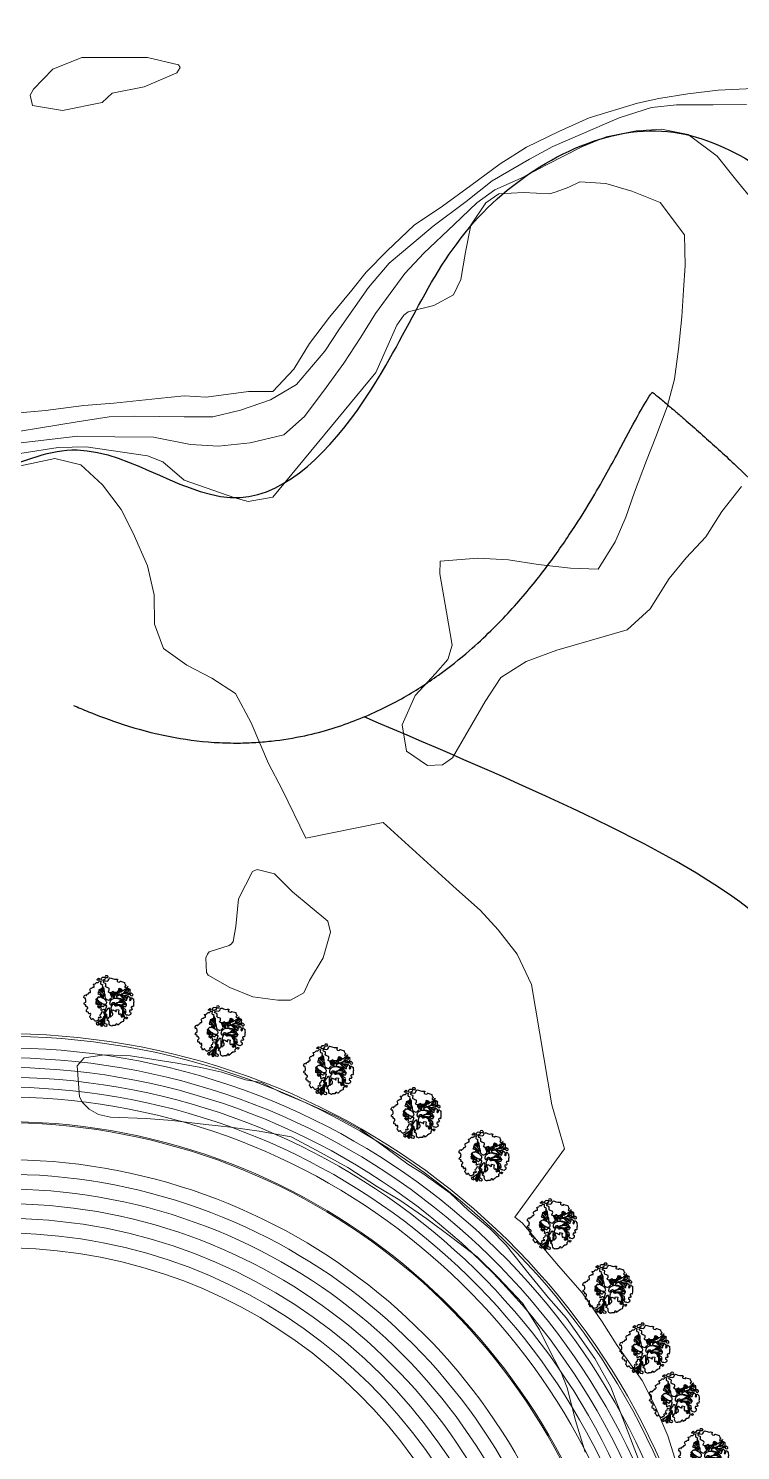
# Model space of a CAD drawing. Header units: metres. Extents: x 30 to 776, y 38 to 676.
# Drawn here: x 475.6 to 533.7, y 392.9 to 508.8 of the extents above; entities that cross this region are included whole.
import ezdxf

# ---------------------------------------------------------------- set-up
doc = ezdxf.new("R2010")
doc.units = ezdxf.units.M
doc.layers.add('01_Fina', color=7, linetype='Continuous')
doc.layers.add('planting render', color=7, linetype='Continuous')

# ---------------------------------------------------------------- blocks, each defined once
blk = doc.blocks.new('pohon2')
at = {"layer": 'planting render', "color": 94}
for points in [[(-0.332, 0.587), (-0.33, 0.534), (-0.316, 0.511), (-0.287, 0.511), (-0.262, 0.498), (-0.272, 0.478), (-0.262, 0.464), (-0.258, 0.438), (-0.265, 0.4), (-0.286, 0.389), (-0.313, 0.363), (-0.341, 0.349), (-0.336, 0.309), (-0.339, 0.251), (-0.352, 0.229), (-0.303, 0.222), (-0.264, 0.213), (-0.261, 0.187), (-0.27, 0.154), (-0.283, 0.138), (-0.306, 0.15), (-0.326, 0.127), (-0.343, 0.102), (-0.363, 0.073), (-0.354, 0.03), (-0.355, -0.018), (-0.347, -0.047), (-0.291, -0.055), (-0.28, -0.077), (-0.284, -0.094), (-0.284, -0.119), (-0.279, -0.137), (-0.268, -0.131), (-0.257, -0.135), (-0.243, -0.144), (-0.23, -0.139), (-0.22, -0.126), (-0.205, -0.12), (-0.192, -0.13), (-0.184, -0.145), (-0.185, -0.164), (-0.187, -0.184), (-0.176, -0.196), (-0.158, -0.191), (-0.139, -0.181), (-0.124, -0.164), (-0.101, -0.155), (-0.089, -0.154), (-0.077, -0.175), (-0.065, -0.216), (-0.074, -0.232), (-0.093, -0.242), (-0.118, -0.243), (-0.147, -0.249), (-0.152, -0.282), (-0.152, -0.299), (-0.158, -0.31), (-0.177, -0.323), (-0.182, -0.346), (-0.174, -0.361), (-0.15, -0.372), (-0.137, -0.39), (-0.148, -0.407), (-0.164, -0.413), (-0.194, -0.405), (-0.204, -0.414), (-0.211, -0.435), (-0.197, -0.447), (-0.194, -0.465), (-0.195, -0.482), (-0.206, -0.492), (-0.227, -0.497), (-0.234, -0.513), (-0.249, -0.523), (-0.279, -0.526), (-0.298, -0.513), (-0.315, -0.497), (-0.329, -0.48), (-0.341, -0.471), (-0.355, -0.473), (-0.363, -0.482), (-0.366, -0.494), (-0.375, -0.504), (-0.387, -0.504), (-0.404, -0.484), (-0.413, -0.468), (-0.428, -0.458), (-0.44, -0.449), (-0.447, -0.441), (-0.449, -0.428), (-0.441, -0.412), (-0.435, -0.401), (-0.431, -0.391), (-0.435, -0.367), (-0.445, -0.343), (-0.454, -0.344), (-0.478, -0.362), (-0.491, -0.364), (-0.5, -0.349), (-0.503, -0.335), (-0.502, -0.326), (-0.508, -0.325), (-0.518, -0.317), (-0.539, -0.318), (-0.549, -0.32), (-0.561, -0.311), (-0.564, -0.304), (-0.568, -0.278), (-0.568, -0.245), (-0.558, -0.236), (-0.551, -0.228), (-0.548, -0.215), (-0.551, -0.205), (-0.555, -0.197), (-0.561, -0.189), (-0.572, -0.181), (-0.583, -0.178), (-0.591, -0.178), (-0.606, -0.181), (-0.613, -0.176), (-0.613, -0.169), (-0.614, -0.155), (-0.614, -0.144), (-0.622, -0.136), (-0.641, -0.133), (-0.654, -0.133), (-0.659, -0.135), (-0.669, -0.119), (-0.671, -0.094), (-0.664, -0.08), (-0.653, -0.072), (-0.635, -0.064), (-0.635, -0.046), (-0.639, -0.019), (-0.642, 0.006), (-0.656, 0.021), (-0.664, 0.043), (-0.675, 0.042), (-0.693, 0.04), (-0.704, 0.048), (-0.707, 0.06), (-0.711, 0.078), (-0.702, 0.111), (-0.69, 0.127), (-0.673, 0.138), (-0.663, 0.136), (-0.661, 0.124), (-0.648, 0.13), (-0.642, 0.143), (-0.636, 0.165), (-0.619, 0.175), (-0.608, 0.182), (-0.597, 0.192), (-0.598, 0.203), (-0.598, 0.215), (-0.593, 0.221), (-0.585, 0.224), (-0.566, 0.229), (-0.559, 0.239), (-0.559, 0.257), (-0.564, 0.269), (-0.576, 0.283), (-0.587, 0.302), (-0.585, 0.321), (-0.576, 0.335), (-0.566, 0.347), (-0.55, 0.355), (-0.538, 0.363), (-0.527, 0.374), (-0.523, 0.387), (-0.503, 0.387), (-0.487, 0.395), (-0.487, 0.411), (-0.491, 0.427), (-0.507, 0.446), (-0.517, 0.453), (-0.529, 0.459), (-0.516, 0.468), (-0.5, 0.474), (-0.471, 0.492), (-0.461, 0.509), (-0.456, 0.521), (-0.441, 0.535), (-0.43, 0.538), (-0.411, 0.537), (-0.399, 0.543), (-0.384, 0.563), (-0.382, 0.578), (-0.372, 0.59), (-0.355, 0.591), (-0.332, 0.592), (-0.332, 0.587)], [(-0.411, 0.664), (-0.392, 0.655), (-0.38, 0.639), (-0.384, 0.62), (-0.396, 0.609), (-0.414, 0.601), (-0.44, 0.601), (-0.44, 0.601), (-0.442, 0.621), (-0.42, 0.646), (-0.412, 0.664)], [(-0.222, 0.704), (-0.256, 0.707), (-0.288, 0.705), (-0.317, 0.695), (-0.317, 0.695), (-0.335, 0.671), (-0.345, 0.653), (-0.342, 0.636), (-0.325, 0.633), (-0.285, 0.627), (-0.266, 0.644), (-0.254, 0.655), (-0.24, 0.656), (-0.227, 0.671), (-0.222, 0.704)], [(0.201, 0.693), (0.318, 0.683), (0.325, 0.664), (0.348, 0.627), (0.374, 0.613), (0.364, 0.59), (0.345, 0.569), (0.364, 0.552), (0.405, 0.538), (0.397, 0.514), (0.389, 0.492), (0.372, 0.498), (0.355, 0.488), (0.351, 0.471), (0.341, 0.456), (0.314, 0.451), (0.289, 0.458), (0.281, 0.48), (0.262, 0.486), (0.219, 0.494), (0.192, 0.477), (0.192, 0.45), (0.187, 0.406), (0.167, 0.38), (0.11, 0.354), (0.085, 0.354), (0.06, 0.373), (0.035, 0.361), (0.034, 0.35), (0.014, 0.343), (0.002, 0.333), (-0.024, 0.323), (-0.065, 0.333), (-0.075, 0.354), (-0.067, 0.367), (-0.058, 0.39), (-0.059, 0.413), (-0.067, 0.44), (-0.081, 0.444), (-0.112, 0.451), (-0.145, 0.456), (-0.169, 0.464), (-0.177, 0.476), (-0.178, 0.499), (-0.183, 0.542), (-0.194, 0.55), (-0.223, 0.56), (-0.244, 0.562), (-0.259, 0.574), (-0.259, 0.593), (-0.247, 0.616), (-0.209, 0.628), (-0.163, 0.628), (-0.147, 0.64), (-0.137, 0.652), (-0.127, 0.678), (-0.121, 0.711), (-0.103, 0.73), (-0.07, 0.73), (-0.035, 0.722), (0.025, 0.717), (0.061, 0.73), (0.089, 0.735), (0.107, 0.737), (0.115, 0.715), (0.104, 0.696), (0.108, 0.676), (0.13, 0.667), (0.17, 0.666), (0.192, 0.671), (0.196, 0.682), (0.191, 0.693), (0.201, 0.693)], [(-0.2, 0.771), (-0.235, 0.759), (-0.243, 0.736), (-0.228, 0.718), (-0.196, 0.719), (-0.161, 0.727), (-0.153, 0.74), (-0.168, 0.761), (-0.178, 0.77), (-0.2, 0.771)], [(0.447, 0.428), (0.468, 0.413), (0.491, 0.415), (0.51, 0.421), (0.529, 0.437), (0.527, 0.448), (0.524, 0.473), (0.519, 0.492), (0.519, 0.513), (0.511, 0.525), (0.497, 0.525), (0.472, 0.506), (0.468, 0.48), (0.468, 0.457), (0.462, 0.436), (0.45, 0.435), (0.447, 0.428)], [(0.619, 0.383), (0.611, 0.4), (0.573, 0.424), (0.562, 0.43), (0.54, 0.417), (0.537, 0.397), (0.539, 0.386), (0.55, 0.371), (0.562, 0.359), (0.597, 0.361), (0.608, 0.37), (0.619, 0.383)], [(0.488, 0.335), (0.531, 0.312), (0.555, 0.283), (0.555, 0.258), (0.548, 0.226), (0.572, 0.213), (0.586, 0.232), (0.588, 0.26), (0.582, 0.299), (0.601, 0.306), (0.623, 0.292), (0.634, 0.278), (0.65, 0.281), (0.652, 0.27), (0.66, 0.234), (0.673, 0.199), (0.676, 0.173), (0.676, 0.143), (0.683, 0.114), (0.686, 0.079), (0.685, 0.066), (0.661, 0.066), (0.644, 0.062), (0.633, 0.047), (0.633, 0.034), (0.652, 0.011), (0.671, -0.012), (0.664, -0.028), (0.653, -0.038), (0.63, -0.039), (0.61, -0.046), (0.61, -0.069), (0.611, -0.092), (0.642, -0.096), (0.648, -0.11), (0.655, -0.134), (0.65, -0.162), (0.636, -0.176), (0.622, -0.186), (0.615, -0.198), (0.582, -0.194), (0.566, -0.191), (0.553, -0.194), (0.537, -0.196), (0.527, -0.184), (0.508, -0.169), (0.493, -0.157), (0.502, -0.141), (0.518, -0.13), (0.515, -0.106), (0.499, -0.09), (0.498, -0.066), (0.488, -0.047), (0.465, -0.042), (0.451, -0.042), (0.423, -0.02), (0.424, -0.001), (0.433, 0.016), (0.447, 0.023), (0.483, 0.036), (0.483, 0.057), (0.496, 0.084), (0.488, 0.103), (0.47, 0.112), (0.47, 0.112), (0.445, 0.143), (0.437, 0.161), (0.412, 0.165), (0.387, 0.186), (0.388, 0.209), (0.413, 0.219), (0.44, 0.208), (0.462, 0.208), (0.474, 0.214), (0.473, 0.239), (0.457, 0.255), (0.463, 0.267), (0.477, 0.273), (0.49, 0.282), (0.485, 0.302), (0.479, 0.314), (0.488, 0.335)], [(0.244, -0.097), (0.311, -0.096), (0.311, -0.147), (0.323, -0.2), (0.353, -0.219), (0.376, -0.188), (0.397, -0.215), (0.393, -0.241), (0.408, -0.269), (0.429, -0.273), (0.446, -0.264), (0.463, -0.251), (0.482, -0.248), (0.507, -0.276), (0.507, -0.305), (0.488, -0.335), (0.49, -0.355), (0.5, -0.368), (0.492, -0.389), (0.466, -0.406), (0.444, -0.414), (0.414, -0.451), (0.393, -0.48), (0.374, -0.502), (0.359, -0.519), (0.353, -0.496), (0.353, -0.496), (0.326, -0.487), (0.308, -0.496), (0.3, -0.512), (0.3, -0.54), (0.3, -0.54), (0.267, -0.548), (0.242, -0.554), (0.217, -0.557), (0.205, -0.572), (0.187, -0.572), (0.163, -0.569), (0.147, -0.561), (0.123, -0.532), (0.112, -0.498), (0.112, -0.482), (0.105, -0.463), (0.087, -0.454), (0.087, -0.454), (0.047, -0.439), (0.047, -0.439), (0.048, -0.422), (0.048, -0.422), (0.067, -0.39), (0.067, -0.39), (0.074, -0.362), (0.074, -0.346), (0.074, -0.346), (0.096, -0.323), (0.096, -0.323), (0.122, -0.337), (0.122, -0.337), (0.136, -0.305), (0.152, -0.29), (0.166, -0.277), (0.17, -0.25), (0.165, -0.228), (0.151, -0.209), (0.127, -0.194), (0.127, -0.157), (0.145, -0.125), (0.181, -0.134), (0.213, -0.144), (0.239, -0.155), (0.253, -0.148), (0.242, -0.125), (0.244, -0.097), (0.244, -0.097)], [(0.571, -0.244), (0.588, -0.264), (0.582, -0.289), (0.572, -0.307), (0.556, -0.294), (0.544, -0.28), (0.552, -0.258), (0.571, -0.244)], [(-0.155, -0.592), (-0.191, -0.553), (-0.198, -0.555), (-0.226, -0.56), (-0.24, -0.581), (-0.225, -0.603), (-0.192, -0.612), (-0.171, -0.612), (-0.155, -0.592)], [(-0.043, -0.619), (-0.052, -0.601), (-0.078, -0.592), (-0.106, -0.611), (-0.098, -0.628), (-0.08, -0.636), (-0.043, -0.619)], [(0.049, -0.552), (0.011, -0.545), (-0.01, -0.535), (-0.035, -0.556), (-0.029, -0.58), (-0.002, -0.604), (0.047, -0.604), (0.072, -0.581), (0.07, -0.558), (0.049, -0.552)]]:
    blk.add_lwpolyline(points, dxfattribs=at)
at = {"layer": 'planting render', "color": 34}
for points in [[(0.397, 0.514), (0.397, 0.497), (0.403, 0.493), (0.407, 0.488), (0.413, 0.489), (0.421, 0.494), (0.421, 0.502), (0.417, 0.515), (0.416, 0.528), (0.415, 0.539), (0.415, 0.546), (0.416, 0.555), (0.416, 0.568), (0.421, 0.577), (0.427, 0.587), (0.431, 0.586), (0.431, 0.583), (0.427, 0.576), (0.422, 0.568), (0.422, 0.562), (0.422, 0.541), (0.422, 0.532), (0.423, 0.52), (0.423, 0.516), (0.426, 0.511), (0.431, 0.511), (0.439, 0.516), (0.443, 0.522), (0.451, 0.532), (0.456, 0.538), (0.465, 0.544), (0.469, 0.539), (0.471, 0.534), (0.462, 0.525), (0.443, 0.505), (0.413, 0.468), (0.402, 0.458), (0.394, 0.443), (0.384, 0.426), (0.381, 0.42), (0.38, 0.413), (0.38, 0.409), (0.383, 0.405), (0.388, 0.406), (0.393, 0.407), (0.404, 0.413), (0.409, 0.417), (0.418, 0.423), (0.427, 0.428), (0.435, 0.432), (0.446, 0.437), (0.45, 0.435), (0.447, 0.428), (0.443, 0.425), (0.431, 0.417), (0.419, 0.412), (0.409, 0.403), (0.402, 0.397), (0.403, 0.393), (0.415, 0.386), (0.428, 0.385), (0.474, 0.383), (0.49, 0.383), (0.505, 0.387), (0.515, 0.389), (0.528, 0.394), (0.537, 0.397), (0.543, 0.39), (0.539, 0.386), (0.523, 0.38), (0.512, 0.377), (0.5, 0.372), (0.489, 0.372), (0.471, 0.372), (0.445, 0.372), (0.428, 0.376), (0.415, 0.377), (0.397, 0.377), (0.377, 0.379), (0.367, 0.377), (0.34, 0.36), (0.331, 0.358), (0.319, 0.355), (0.311, 0.351), (0.307, 0.347), (0.303, 0.335), (0.308, 0.329), (0.324, 0.329), (0.335, 0.329), (0.381, 0.33), (0.423, 0.331), (0.445, 0.341), (0.464, 0.336), (0.484, 0.327), (0.48, 0.318), (0.47, 0.321), (0.453, 0.325), (0.444, 0.321), (0.434, 0.319), (0.42, 0.319), (0.395, 0.316), (0.39, 0.312), (0.397, 0.304), (0.406, 0.294), (0.418, 0.289), (0.437, 0.281), (0.452, 0.279), (0.466, 0.274), (0.47, 0.27), (0.463, 0.267), (0.462, 0.264), (0.45, 0.269), (0.444, 0.27), (0.437, 0.27), (0.426, 0.274), (0.414, 0.279), (0.4, 0.285), (0.394, 0.29), (0.387, 0.297), (0.382, 0.301), (0.376, 0.306), (0.362, 0.311), (0.354, 0.314), (0.343, 0.314), (0.332, 0.314), (0.319, 0.314), (0.31, 0.312), (0.304, 0.309), (0.305, 0.305), (0.314, 0.297), (0.323, 0.291), (0.339, 0.281), (0.36, 0.265), (0.383, 0.252), (0.397, 0.241), (0.409, 0.236), (0.426, 0.227), (0.412, 0.224), (0.406, 0.224), (0.39, 0.232), (0.382, 0.236), (0.372, 0.243), (0.367, 0.247), (0.357, 0.252), (0.348, 0.257), (0.341, 0.262), (0.331, 0.268), (0.317, 0.277), (0.307, 0.283), (0.301, 0.291), (0.295, 0.295), (0.286, 0.302), (0.279, 0.304), (0.275, 0.306), (0.267, 0.309), (0.26, 0.308), (0.25, 0.308), (0.237, 0.307), (0.233, 0.306), (0.227, 0.302), (0.223, 0.3), (0.218, 0.291), (0.214, 0.288), (0.208, 0.284), (0.191, 0.27), (0.183, 0.266), (0.178, 0.261), (0.175, 0.256), (0.173, 0.249), (0.173, 0.243), (0.176, 0.236), (0.183, 0.231), (0.192, 0.229), (0.205, 0.228), (0.236, 0.225), (0.251, 0.224), (0.27, 0.223), (0.292, 0.223), (0.323, 0.221), (0.338, 0.219), (0.343, 0.218), (0.346, 0.217), (0.353, 0.214), (0.371, 0.215), (0.382, 0.211), (0.388, 0.211), (0.388, 0.209), (0.374, 0.203), (0.363, 0.202), (0.353, 0.203), (0.346, 0.203), (0.337, 0.206), (0.329, 0.208), (0.321, 0.209), (0.315, 0.209), (0.306, 0.208), (0.298, 0.207), (0.288, 0.206), (0.263, 0.203), (0.251, 0.205), (0.238, 0.204), (0.23, 0.202), (0.222, 0.202), (0.162, 0.202), (0.136, 0.196), (0.123, 0.19), (0.108, 0.183), (0.098, 0.178), (0.081, 0.165), (0.065, 0.15), (0.055, 0.141), (0.049, 0.134), (0.038, 0.119), (0.028, 0.101), (0.025, 0.088), (0.023, 0.072), (0.023, 0.061), (0.023, 0.049), (0.023, 0.04), (0.028, 0.031), (0.037, 0.01), (0.055, -0.002), (0.063, 0.003), (0.077, 0.005), (0.082, 0.012), (0.086, 0.025), (0.086, 0.039), (0.089, 0.049), (0.093, 0.056), (0.098, 0.064), (0.108, 0.072), (0.108, 0.072), (0.124, 0.082), (0.124, 0.082), (0.144, 0.081), (0.144, 0.081), (0.152, 0.072), (0.152, 0.072), (0.157, 0.061), (0.166, 0.055), (0.176, 0.053), (0.185, 0.056), (0.191, 0.063), (0.193, 0.067), (0.195, 0.071), (0.2, 0.076), (0.207, 0.08), (0.207, 0.08), (0.215, 0.086), (0.221, 0.09), (0.226, 0.094), (0.229, 0.097), (0.236, 0.1), (0.242, 0.102), (0.247, 0.105), (0.253, 0.107), (0.258, 0.11), (0.263, 0.113), (0.267, 0.116), (0.271, 0.121), (0.275, 0.127), (0.278, 0.131), (0.278, 0.131), (0.281, 0.138), (0.285, 0.142), (0.288, 0.148), (0.291, 0.153), (0.302, 0.169), (0.308, 0.177), (0.315, 0.181), (0.326, 0.187), (0.334, 0.189), (0.34, 0.189), (0.349, 0.19), (0.357, 0.189), (0.368, 0.189), (0.377, 0.19), (0.387, 0.189), (0.387, 0.189), (0.387, 0.186), (0.366, 0.185), (0.358, 0.184), (0.35, 0.183), (0.346, 0.182), (0.342, 0.181), (0.338, 0.179), (0.335, 0.177), (0.331, 0.176), (0.326, 0.173), (0.322, 0.17), (0.318, 0.167), (0.316, 0.164), (0.313, 0.162), (0.31, 0.159), (0.308, 0.155), (0.307, 0.152), (0.307, 0.152), (0.305, 0.146), (0.304, 0.144), (0.304, 0.144), (0.303, 0.141), (0.303, 0.141), (0.303, 0.137), (0.303, 0.137), (0.303, 0.132), (0.307, 0.131), (0.315, 0.131), (0.318, 0.134), (0.327, 0.14), (0.327, 0.14), (0.336, 0.144), (0.339, 0.145), (0.344, 0.146), (0.352, 0.148), (0.356, 0.149), (0.367, 0.15), (0.374, 0.152), (0.38, 0.154), (0.386, 0.157), (0.391, 0.16), (0.395, 0.165), (0.398, 0.168), (0.398, 0.168), (0.402, 0.173), (0.405, 0.17), (0.4, 0.164), (0.397, 0.158), (0.394, 0.155), (0.39, 0.153), (0.39, 0.153), (0.386, 0.15), (0.386, 0.15), (0.382, 0.146), (0.382, 0.146), (0.375, 0.145), (0.367, 0.145), (0.362, 0.145), (0.358, 0.144), (0.358, 0.144), (0.354, 0.143), (0.354, 0.143), (0.35, 0.14), (0.35, 0.14), (0.349, 0.137), (0.349, 0.132), (0.353, 0.13), (0.358, 0.13), (0.368, 0.129), (0.373, 0.128), (0.379, 0.128), (0.388, 0.125), (0.397, 0.125), (0.404, 0.125), (0.411, 0.125), (0.418, 0.125), (0.423, 0.125), (0.43, 0.125), (0.436, 0.125), (0.438, 0.127), (0.442, 0.128), (0.446, 0.129), (0.45, 0.13), (0.453, 0.133), (0.463, 0.121), (0.455, 0.116), (0.45, 0.114), (0.445, 0.112), (0.44, 0.112), (0.432, 0.111), (0.428, 0.111), (0.422, 0.111), (0.414, 0.113), (0.41, 0.113), (0.406, 0.113), (0.403, 0.113), (0.396, 0.113), (0.392, 0.113), (0.386, 0.114), (0.381, 0.115), (0.381, 0.115), (0.374, 0.115), (0.369, 0.115), (0.365, 0.115), (0.361, 0.116), (0.356, 0.117), (0.356, 0.117), (0.348, 0.118), (0.342, 0.12), (0.337, 0.121), (0.331, 0.121), (0.325, 0.12), (0.325, 0.12), (0.305, 0.117), (0.3, 0.116), (0.296, 0.115), (0.293, 0.112), (0.289, 0.108), (0.286, 0.106), (0.281, 0.104), (0.276, 0.103), (0.273, 0.103), (0.269, 0.102), (0.264, 0.101), (0.244, 0.088), (0.234, 0.084), (0.229, 0.08), (0.224, 0.076), (0.219, 0.072), (0.219, 0.072), (0.215, 0.066), (0.213, 0.063), (0.213, 0.063), (0.21, 0.06), (0.21, 0.06), (0.204, 0.057), (0.201, 0.055), (0.197, 0.05), (0.194, 0.047), (0.194, 0.047), (0.192, 0.042), (0.191, 0.036), (0.191, 0.036), (0.192, 0.033), (0.201, 0.032), (0.201, 0.032), (0.209, 0.033), (0.227, 0.039), (0.227, 0.039), (0.241, 0.045), (0.248, 0.047), (0.257, 0.049), (0.267, 0.05), (0.278, 0.052), (0.297, 0.052), (0.308, 0.054), (0.319, 0.052), (0.328, 0.053), (0.338, 0.055), (0.351, 0.057), (0.358, 0.061), (0.368, 0.067), (0.376, 0.072), (0.384, 0.076), (0.397, 0.08), (0.409, 0.083), (0.418, 0.085), (0.431, 0.088), (0.443, 0.091), (0.452, 0.092), (0.468, 0.092), (0.478, 0.092), (0.487, 0.092), (0.492, 0.094), (0.494, 0.089), (0.487, 0.088), (0.48, 0.087), (0.469, 0.085), (0.464, 0.085), (0.455, 0.085), (0.45, 0.082), (0.445, 0.081), (0.437, 0.079), (0.433, 0.077), (0.429, 0.076), (0.424, 0.076), (0.42, 0.075), (0.416, 0.075), (0.412, 0.074), (0.407, 0.071), (0.405, 0.071), (0.405, 0.071), (0.401, 0.069), (0.397, 0.067), (0.393, 0.064), (0.393, 0.064), (0.388, 0.06), (0.385, 0.057), (0.383, 0.054), (0.38, 0.051), (0.378, 0.046), (0.378, 0.044), (0.378, 0.041), (0.378, 0.041), (0.381, 0.04), (0.381, 0.04), (0.39, 0.039), (0.397, 0.037), (0.4, 0.037), (0.404, 0.037), (0.41, 0.036), (0.413, 0.035), (0.418, 0.034), (0.423, 0.034), (0.427, 0.034), (0.427, 0.034), (0.433, 0.034), (0.439, 0.033), (0.442, 0.033), (0.448, 0.03), (0.452, 0.029), (0.453, 0.025), (0.443, 0.021), (0.439, 0.024), (0.434, 0.025), (0.427, 0.026), (0.424, 0.026), (0.421, 0.027), (0.418, 0.027), (0.412, 0.027), (0.408, 0.027), (0.401, 0.027), (0.396, 0.027), (0.389, 0.028), (0.385, 0.03), (0.382, 0.031), (0.376, 0.032), (0.371, 0.033), (0.366, 0.034), (0.361, 0.034), (0.356, 0.035), (0.346, 0.035), (0.34, 0.036), (0.335, 0.036), (0.329, 0.036), (0.326, 0.035), (0.326, 0.035), (0.324, 0.034), (0.323, 0.031), (0.323, 0.029), (0.326, 0.026), (0.332, 0.021), (0.336, 0.019), (0.345, 0.014), (0.35, 0.013), (0.355, 0.011), (0.364, 0.007), (0.374, 0.004), (0.378, 0.003), (0.382, 0.001), (0.39, -0.008), (0.395, -0.012), (0.398, -0.014), (0.403, -0.018), (0.408, -0.021), (0.411, -0.021), (0.414, -0.021), (0.42, -0.021), (0.423, -0.021), (0.424, -0.021), (0.444, -0.036), (0.426, -0.038), (0.42, -0.036), (0.411, -0.033), (0.411, -0.033), (0.405, -0.031), (0.402, -0.03), (0.397, -0.031), (0.397, -0.031), (0.397, -0.031), (0.395, -0.039), (0.4, -0.043), (0.4, -0.043), (0.409, -0.049), (0.416, -0.052), (0.428, -0.063), (0.437, -0.081), (0.446, -0.092), (0.453, -0.099), (0.461, -0.109), (0.469, -0.115), (0.479, -0.124), (0.489, -0.13), (0.499, -0.136), (0.502, -0.141), (0.497, -0.149), (0.488, -0.14), (0.483, -0.138), (0.473, -0.134), (0.467, -0.13), (0.462, -0.127), (0.462, -0.127), (0.455, -0.12), (0.449, -0.113), (0.449, -0.113), (0.441, -0.108), (0.437, -0.108), (0.437, -0.108), (0.434, -0.115), (0.437, -0.12), (0.44, -0.124), (0.448, -0.144), (0.451, -0.151), (0.456, -0.165), (0.458, -0.171), (0.464, -0.19), (0.474, -0.213), (0.476, -0.217), (0.48, -0.224), (0.483, -0.23), (0.486, -0.239), (0.486, -0.247), (0.485, -0.252), (0.482, -0.248), (0.476, -0.249), (0.472, -0.236), (0.47, -0.232), (0.468, -0.227), (0.467, -0.223), (0.465, -0.22), (0.463, -0.216), (0.461, -0.212), (0.459, -0.21), (0.459, -0.21), (0.454, -0.209), (0.45, -0.209), (0.447, -0.211), (0.445, -0.214), (0.444, -0.218), (0.444, -0.224), (0.444, -0.229), (0.444, -0.233), (0.445, -0.239), (0.445, -0.244), (0.445, -0.249), (0.445, -0.255), (0.446, -0.264), (0.446, -0.264), (0.429, -0.273), (0.428, -0.256), (0.426, -0.248), (0.426, -0.243), (0.427, -0.236), (0.427, -0.229), (0.428, -0.221), (0.428, -0.215), (0.428, -0.21), (0.43, -0.204), (0.43, -0.199), (0.43, -0.192), (0.43, -0.188), (0.431, -0.182), (0.436, -0.162), (0.434, -0.155), (0.433, -0.146), (0.431, -0.14), (0.43, -0.136), (0.426, -0.13), (0.424, -0.122), (0.423, -0.115), (0.423, -0.11), (0.42, -0.104), (0.419, -0.089), (0.417, -0.083), (0.414, -0.077), (0.412, -0.073), (0.406, -0.069), (0.396, -0.064), (0.38, -0.045), (0.376, -0.039), (0.37, -0.031), (0.369, -0.026), (0.364, -0.02), (0.36, -0.012), (0.356, -0.008), (0.348, -0.003), (0.336, 0.001), (0.325, 0.006), (0.319, 0.01), (0.313, 0.014), (0.307, 0.018), (0.3, 0.02), (0.289, 0.022), (0.28, 0.022), (0.273, 0.022), (0.262, 0.018), (0.251, 0.013), (0.241, 0.008), (0.233, 0.005), (0.21, -0.007), (0.2, -0.008), (0.189, -0.003), (0.182, 0), (0.178, 0.005), (0.173, 0.013), (0.169, 0.018), (0.165, 0.022), (0.161, 0.026), (0.154, 0.028), (0.15, 0.029), (0.147, 0.03), (0.141, 0.03), (0.133, 0.028), (0.128, 0.026), (0.122, 0.024), (0.116, 0.02), (0.112, 0.014), (0.108, 0.008), (0.104, 0.002), (0.102, -0.006), (0.1, -0.012), (0.092, -0.037), (0.088, -0.044), (0.085, -0.055), (0.083, -0.061), (0.083, -0.068), (0.082, -0.074), (0.082, -0.088), (0.094, -0.125), (0.104, -0.134), (0.107, -0.136), (0.113, -0.141), (0.12, -0.146), (0.13, -0.151), (0.127, -0.157), (0.127, -0.175), (0.107, -0.174), (0.099, -0.168), (0.099, -0.168), (0.089, -0.165), (0.083, -0.17), (0.083, -0.17), (0.085, -0.181), (0.09, -0.189), (0.098, -0.226), (0.099, -0.24), (0.099, -0.247), (0.099, -0.252), (0.099, -0.259), (0.1, -0.273), (0.101, -0.279), (0.101, -0.279), (0.103, -0.287), (0.106, -0.298), (0.109, -0.307), (0.11, -0.314), (0.111, -0.321), (0.111, -0.326), (0.109, -0.33), (0.096, -0.323), (0.092, -0.297), (0.091, -0.293), (0.091, -0.288), (0.09, -0.284), (0.09, -0.281), (0.088, -0.276), (0.088, -0.273), (0.085, -0.264), (0.085, -0.261), (0.084, -0.258), (0.084, -0.253), (0.085, -0.249), (0.085, -0.244), (0.085, -0.242), (0.085, -0.239), (0.085, -0.235), (0.083, -0.228), (0.08, -0.221), (0.079, -0.217), (0.077, -0.211), (0.076, -0.208), (0.075, -0.204), (0.073, -0.193), (0.07, -0.187), (0.069, -0.181), (0.069, -0.177), (0.069, -0.174), (0.069, -0.162), (0.07, -0.156), (0.068, -0.147), (0.067, -0.143), (0.061, -0.13), (0.059, -0.127), (0.057, -0.125), (0.053, -0.111), (0.05, -0.103), (0.044, -0.099), (0.039, -0.099), (0.028, -0.104), (0.022, -0.108), (0.01, -0.111), (0.001, -0.115), (-0.003, -0.122), (-0.005, -0.128), (-0.005, -0.135), (-0.005, -0.143), (-0.006, -0.152), (-0.009, -0.159), (-0.014, -0.165), (-0.02, -0.17), (-0.021, -0.179), (-0.027, -0.192), (-0.031, -0.202), (-0.035, -0.213), (-0.04, -0.222), (-0.044, -0.231), (-0.049, -0.238), (-0.05, -0.249), (-0.052, -0.255), (-0.052, -0.263), (-0.044, -0.265), (-0.033, -0.269), (-0.021, -0.272), (-0.009, -0.276), (-0.005, -0.286), (-0.005, -0.286), (0.002, -0.3), (0.003, -0.312), (0.005, -0.323), (0.011, -0.336), (0.016, -0.343), (0.021, -0.35), (0.034, -0.379), (0.044, -0.389), (0.054, -0.395), (0.061, -0.4), (0.057, -0.406), (0.037, -0.396), (0.029, -0.39), (0.018, -0.378), (0.016, -0.37), (0.012, -0.363), (0.006, -0.351), (0.005, -0.345), (0.003, -0.338), (-0.002, -0.337), (-0.008, -0.328), (-0.011, -0.322), (-0.013, -0.311), (-0.017, -0.305), (-0.017, -0.305), (-0.023, -0.305), (-0.023, -0.313), (-0.021, -0.321), (-0.022, -0.334), (-0.023, -0.338), (-0.024, -0.348), (-0.024, -0.359), (-0.024, -0.365), (-0.024, -0.373), (-0.024, -0.382), (-0.025, -0.395), (-0.027, -0.416), (-0.027, -0.422), (-0.025, -0.443), (-0.023, -0.452), (-0.023, -0.464), (-0.023, -0.475), (-0.019, -0.494), (-0.017, -0.502), (-0.013, -0.518), (-0.011, -0.531), (-0.009, -0.538), (-0.02, -0.539), (-0.024, -0.533), (-0.03, -0.518), (-0.035, -0.504), (-0.036, -0.496), (-0.036, -0.488), (-0.037, -0.477), (-0.037, -0.465), (-0.04, -0.453), (-0.042, -0.445), (-0.04, -0.435), (-0.04, -0.427), (-0.04, -0.42), (-0.04, -0.413), (-0.04, -0.413), (-0.04, -0.401), (-0.04, -0.391), (-0.04, -0.391), (-0.043, -0.38), (-0.043, -0.38), (-0.053, -0.377), (-0.058, -0.387), (-0.059, -0.394), (-0.056, -0.401), (-0.056, -0.401), (-0.059, -0.417), (-0.062, -0.429), (-0.062, -0.429), (-0.062, -0.443), (-0.062, -0.451), (-0.062, -0.46), (-0.069, -0.466), (-0.079, -0.484), (-0.08, -0.498), (-0.079, -0.508), (-0.077, -0.526), (-0.073, -0.54), (-0.07, -0.563), (-0.07, -0.587), (-0.07, -0.61), (-0.077, -0.613), (-0.078, -0.609), (-0.078, -0.592), (-0.078, -0.577), (-0.08, -0.563), (-0.081, -0.551), (-0.083, -0.542), (-0.086, -0.531), (-0.091, -0.524), (-0.095, -0.531), (-0.101, -0.542), (-0.105, -0.562), (-0.112, -0.577), (-0.122, -0.601), (-0.131, -0.603), (-0.136, -0.6), (-0.135, -0.592), (-0.127, -0.577), (-0.123, -0.566), (-0.119, -0.554), (-0.116, -0.542), (-0.109, -0.532), (-0.105, -0.518), (-0.097, -0.505), (-0.097, -0.496), (-0.095, -0.486), (-0.09, -0.479), (-0.084, -0.469), (-0.078, -0.459), (-0.073, -0.449), (-0.074, -0.438), (-0.083, -0.439), (-0.093, -0.447), (-0.109, -0.464), (-0.16, -0.52), (-0.182, -0.543), (-0.192, -0.554), (-0.203, -0.556), (-0.204, -0.552), (-0.198, -0.543), (-0.102, -0.441), (-0.093, -0.433), (-0.083, -0.425), (-0.077, -0.418), (-0.069, -0.397), (-0.068, -0.388), (-0.07, -0.379), (-0.071, -0.375), (-0.066, -0.361), (-0.061, -0.353), (-0.054, -0.345), (-0.05, -0.334), (-0.047, -0.324), (-0.046, -0.316), (-0.046, -0.306), (-0.051, -0.295), (-0.058, -0.291), (-0.066, -0.287), (-0.071, -0.285), (-0.077, -0.28), (-0.076, -0.271), (-0.073, -0.265), (-0.058, -0.228), (-0.053, -0.216), (-0.053, -0.206), (-0.053, -0.195), (-0.053, -0.187), (-0.051, -0.174), (-0.05, -0.169), (-0.05, -0.155), (-0.049, -0.135), (-0.048, -0.12), (-0.045, -0.11), (-0.045, -0.101), (-0.045, -0.09), (-0.045, -0.086), (-0.041, -0.071), (-0.041, -0.061), (-0.042, -0.049), (-0.055, -0.051), (-0.065, -0.05), (-0.068, -0.046), (-0.104, -0.046), (-0.113, -0.052), (-0.117, -0.064), (-0.122, -0.085), (-0.129, -0.096), (-0.138, -0.095), (-0.15, -0.089), (-0.163, -0.084), (-0.181, -0.091), (-0.195, -0.098), (-0.202, -0.106), (-0.224, -0.114), (-0.238, -0.114), (-0.252, -0.12), (-0.265, -0.125), (-0.274, -0.122), (-0.283, -0.125), (-0.284, -0.119), (-0.284, -0.111), (-0.27, -0.11), (-0.26, -0.108), (-0.249, -0.104), (-0.242, -0.1), (-0.231, -0.096), (-0.213, -0.092), (-0.201, -0.087), (-0.195, -0.082), (-0.192, -0.076), (-0.192, -0.068), (-0.195, -0.062), (-0.199, -0.059), (-0.21, -0.056), (-0.219, -0.056), (-0.234, -0.057), (-0.245, -0.058), (-0.262, -0.058), (-0.272, -0.06), (-0.275, -0.061), (-0.286, -0.066), (-0.291, -0.055), (-0.347, -0.047), (-0.337, -0.033), (-0.328, -0.034), (-0.313, -0.03), (-0.3, -0.032), (-0.291, -0.034), (-0.272, -0.033), (-0.259, -0.03), (-0.247, -0.035), (-0.24, -0.036), (-0.223, -0.036), (-0.218, -0.036), (-0.208, -0.036), (-0.195, -0.034), (-0.187, -0.031), (-0.187, -0.031), (-0.186, -0.024), (-0.19, -0.018), (-0.196, -0.013), (-0.21, -0.006), (-0.221, -0.001), (-0.227, 0), (-0.245, -0.001), (-0.256, -0.002), (-0.278, -0.003), (-0.289, -0.001), (-0.305, -0.001), (-0.323, -0.004), (-0.334, -0.002), (-0.341, -0.002), (-0.348, -0.002), (-0.355, -0.002), (-0.355, 0.014), (-0.334, 0.01), (-0.325, 0.01), (-0.319, 0.012), (-0.306, 0.012), (-0.288, 0.012), (-0.288, 0.012), (-0.283, 0.02), (-0.287, 0.023), (-0.304, 0.037), (-0.313, 0.04), (-0.321, 0.046), (-0.325, 0.05), (-0.332, 0.052), (-0.337, 0.054), (-0.344, 0.056), (-0.35, 0.057), (-0.359, 0.055), (-0.359, 0.055), (-0.363, 0.073), (-0.343, 0.102), (-0.343, 0.084), (-0.343, 0.084), (-0.334, 0.071), (-0.334, 0.071), (-0.322, 0.065), (-0.314, 0.063), (-0.305, 0.056), (-0.301, 0.052), (-0.294, 0.046), (-0.283, 0.035), (-0.283, 0.035), (-0.268, 0.031), (-0.261, 0.025), (-0.256, 0.022), (-0.226, 0.015), (-0.218, 0.013), (-0.2, 0), (-0.188, -0.006), (-0.176, -0.01), (-0.162, -0.012), (-0.146, -0.017), (-0.141, -0.017), (-0.129, -0.017), (-0.117, -0.013), (-0.111, -0.011), (-0.089, -0.011), (-0.082, -0.008), (-0.069, -0.001), (-0.064, 0.008), (-0.059, 0.024), (-0.059, 0.038), (-0.063, 0.054), (-0.067, 0.064), (-0.079, 0.076), (-0.086, 0.081), (-0.106, 0.098), (-0.116, 0.105), (-0.13, 0.113), (-0.138, 0.117), (-0.153, 0.126), (-0.175, 0.131), (-0.183, 0.134), (-0.201, 0.139), (-0.215, 0.143), (-0.225, 0.147), (-0.237, 0.152), (-0.244, 0.155), (-0.25, 0.159), (-0.26, 0.161), (-0.267, 0.163), (-0.263, 0.181), (-0.234, 0.166), (-0.22, 0.162), (-0.213, 0.159), (-0.201, 0.153), (-0.187, 0.147), (-0.179, 0.147), (-0.176, 0.15), (-0.176, 0.15), (-0.173, 0.161), (-0.175, 0.169), (-0.179, 0.176), (-0.198, 0.186), (-0.215, 0.195), (-0.231, 0.205), (-0.243, 0.214), (-0.25, 0.222), (-0.256, 0.233), (-0.263, 0.239), (-0.269, 0.244), (-0.277, 0.248), (-0.287, 0.255), (-0.303, 0.265), (-0.311, 0.272), (-0.316, 0.276), (-0.326, 0.277), (-0.337, 0.278), (-0.337, 0.293), (-0.315, 0.289), (-0.295, 0.277), (-0.284, 0.27), (-0.271, 0.26), (-0.261, 0.249), (-0.25, 0.244), (-0.242, 0.235), (-0.238, 0.229), (-0.22, 0.213), (-0.215, 0.209), (-0.202, 0.202), (-0.187, 0.198), (-0.187, 0.198), (-0.176, 0.198), (-0.17, 0.204), (-0.172, 0.217), (-0.175, 0.224), (-0.18, 0.234), (-0.194, 0.248), (-0.2, 0.255), (-0.204, 0.263), (-0.216, 0.277), (-0.251, 0.298), (-0.259, 0.304), (-0.275, 0.314), (-0.284, 0.322), (-0.292, 0.327), (-0.302, 0.333), (-0.311, 0.34), (-0.317, 0.346), (-0.327, 0.356), (-0.313, 0.363), (-0.305, 0.371), (-0.296, 0.353), (-0.296, 0.353), (-0.283, 0.342), (-0.275, 0.335), (-0.264, 0.325), (-0.255, 0.319), (-0.241, 0.308), (-0.237, 0.307), (-0.231, 0.308), (-0.231, 0.308), (-0.227, 0.313), (-0.239, 0.328), (-0.241, 0.333), (-0.247, 0.346), (-0.251, 0.351), (-0.254, 0.355), (-0.258, 0.361), (-0.263, 0.368), (-0.267, 0.372), (-0.272, 0.378), (-0.272, 0.378), (-0.28, 0.392), (-0.265, 0.4), (-0.255, 0.377), (-0.25, 0.369), (-0.243, 0.357), (-0.237, 0.35), (-0.234, 0.342), (-0.226, 0.327), (-0.221, 0.322), (-0.221, 0.322), (-0.211, 0.319), (-0.211, 0.319), (-0.207, 0.33), (-0.211, 0.341), (-0.212, 0.345), (-0.216, 0.36), (-0.217, 0.376), (-0.217, 0.383), (-0.223, 0.391), (-0.223, 0.402), (-0.233, 0.414), (-0.244, 0.423), (-0.258, 0.438), (-0.26, 0.45)], [(-0.26, 0.45), (-0.212, 0.401), (-0.187, 0.3), (-0.18, 0.274), (-0.16, 0.257), (-0.145, 0.22), (-0.142, 0.198), (-0.127, 0.162), (-0.111, 0.147), (-0.07, 0.123), (-0.045, 0.119), (-0.02, 0.12), (0.007, 0.134), (0.024, 0.16), (0.05, 0.191), (0.052, 0.211), (0.041, 0.231), (0.026, 0.26), (0.006, 0.281), (-0.005, 0.299), (-0.019, 0.322)], [(0.175, 0.389), (0.178, 0.378), (0.184, 0.365), (0.191, 0.362), (0.198, 0.359), (0.203, 0.369), (0.203, 0.381), (0.199, 0.397), (0.188, 0.415)], [(0.192, 0.45), (0.202, 0.437), (0.202, 0.424), (0.211, 0.416), (0.216, 0.419), (0.221, 0.431), (0.221, 0.44), (0.227, 0.449), (0.228, 0.462), (0.234, 0.491)], [(0.32, 0.453), (0.309, 0.44), (0.301, 0.431), (0.289, 0.416), (0.283, 0.412), (0.271, 0.403), (0.262, 0.4), (0.252, 0.397), (0.243, 0.394), (0.233, 0.388), (0.227, 0.382), (0.222, 0.375), (0.218, 0.368), (0.218, 0.359), (0.218, 0.352), (0.223, 0.342), (0.237, 0.331), (0.248, 0.328), (0.256, 0.328), (0.269, 0.331), (0.279, 0.338), (0.287, 0.351), (0.303, 0.359), (0.312, 0.363), (0.333, 0.373), (0.34, 0.377), (0.349, 0.381), (0.353, 0.387), (0.361, 0.398), (0.366, 0.412), (0.375, 0.438), (0.382, 0.449), (0.389, 0.458), (0.399, 0.469), (0.4, 0.476), (0.394, 0.48), (0.386, 0.485), (0.385, 0.494)], [(0.254, 0.487), (0.248, 0.462), (0.246, 0.45), (0.246, 0.44), (0.241, 0.434), (0.235, 0.431), (0.235, 0.431), (0.23, 0.428), (0.226, 0.417), (0.222, 0.409), (0.222, 0.409), (0.233, 0.408), (0.245, 0.417), (0.255, 0.423), (0.27, 0.428), (0.273, 0.434), (0.273, 0.44), (0.271, 0.452), (0.272, 0.464), (0.273, 0.472), (0.276, 0.481)], [(-0.004, 0.331), (0.001, 0.311), (0.005, 0.303), (0.014, 0.301), (0.019, 0.307), (0.018, 0.318), (0.017, 0.328), (0.014, 0.343)], [(0.034, 0.35), (0.032, 0.314), (0.031, 0.302), (0.034, 0.28), (0.04, 0.263), (0.052, 0.243), (0.063, 0.231), (0.081, 0.222), (0.093, 0.222), (0.111, 0.228), (0.12, 0.235), (0.125, 0.248), (0.117, 0.256), (0.103, 0.255), (0.084, 0.255), (0.072, 0.261), (0.063, 0.269), (0.062, 0.28), (0.063, 0.289), (0.071, 0.298), (0.077, 0.308), (0.08, 0.32), (0.079, 0.33), (0.08, 0.34), (0.08, 0.354), (0.081, 0.356)], [(0.095, 0.354), (0.095, 0.334), (0.094, 0.317), (0.087, 0.3), (0.085, 0.294), (0.088, 0.284), (0.095, 0.282), (0.112, 0.281), (0.124, 0.285), (0.128, 0.295), (0.128, 0.304), (0.125, 0.321), (0.122, 0.327), (0.116, 0.334), (0.115, 0.342), (0.114, 0.356)], [(0.139, 0.367), (0.139, 0.347), (0.148, 0.331), (0.148, 0.323), (0.145, 0.308), (0.146, 0.295), (0.151, 0.286), (0.151, 0.286), (0.162, 0.285), (0.172, 0.29), (0.178, 0.296), (0.193, 0.305), (0.197, 0.312), (0.197, 0.319), (0.193, 0.328), (0.187, 0.333), (0.183, 0.342), (0.179, 0.35), (0.173, 0.359), (0.164, 0.378)]]:
    blk.add_lwpolyline(points, dxfattribs=at)
blk = doc.blocks.new('Estadio')
at = {"lineweight": 9}
for points in [[(2565.33, 1456.46), (2565.33, 1416.46, 0.826712), (2680.24, 1416.46), (2680.24, 1516.46, 0.826712), (2565.33, 1516.46), (2565.33, 1476.46)], [(2565.53, 1456.26), (2565.53, 1416.48, 0.826439), (2680.04, 1416.48), (2680.04, 1516.44, 0.826439), (2565.53, 1516.44), (2565.53, 1476.66)], [(2566.49, 1456.26), (2566.49, 1416.57, 0.825111), (2679.09, 1416.57), (2679.09, 1516.35, 0.825111), (2566.49, 1516.35), (2566.49, 1476.66)], [(2567.29, 1456.26), (2567.29, 1416.65, 0.823976), (2678.29, 1416.65), (2678.29, 1516.27, 0.823976), (2567.29, 1516.27), (2567.29, 1476.66)], [(2568.09, 1456.26), (2568.09, 1416.73, 0.822818), (2677.49, 1416.73), (2677.49, 1516.2, 0.822818), (2568.09, 1516.2), (2568.09, 1476.66)], [(2568.89, 1456.26), (2568.89, 1416.8, 0.821637), (2676.69, 1416.8), (2676.69, 1516.12, 0.821637), (2568.89, 1516.12), (2568.89, 1476.66)], [(2569.69, 1456.26), (2569.69, 1416.88, 0.82043), (2675.89, 1416.88), (2675.89, 1516.04, 0.82043), (2569.69, 1516.04), (2569.69, 1476.66)], [(2570.49, 1456.46), (2570.49, 1416.96, 0.819198), (2675.09, 1416.96), (2675.09, 1515.96, 0.819198), (2570.49, 1515.96), (2570.49, 1476.46)], [(2572.49, 1461.26), (2572.49, 1417.16, 0.815999), (2673.09, 1417.16), (2673.09, 1515.76, 0.815999), (2572.49, 1515.76), (2572.49, 1417.16)], [(2572.59, 1461.26), (2572.59, 1417.17, 0.815834), (2672.99, 1417.17), (2672.99, 1515.75, 0.815834), (2572.59, 1515.75), (2572.59, 1417.17)], [(2575.59, 1515.44), (2575.59, 1417.48, 0.810673), (2669.99, 1417.48), (2669.99, 1515.44, 0.810673), (2575.59, 1515.44)], [(2576.79, 1515.32), (2576.79, 1417.61, 0.808479), (2668.79, 1417.61), (2668.79, 1515.32, 0.808479), (2576.79, 1515.32)], [(2577.99, 1515.19), (2577.99, 1417.74, 0.806204), (2667.59, 1417.74), (2667.59, 1515.19, 0.806204), (2577.99, 1515.19)], [(2579.19, 1515.06), (2579.19, 1417.87, 0.803844), (2666.39, 1417.87), (2666.39, 1515.06, 0.803844), (2579.19, 1515.06)], [(2580.39, 1514.93), (2580.39, 1418, 0.801391), (2665.19, 1418), (2665.19, 1514.93, 0.801391), (2580.39, 1514.93)], [(2581.59, 1514.79), (2581.59, 1418.13, 0.79884), (2663.99, 1418.13), (2663.99, 1514.79, 0.79884), (2581.59, 1514.79)], [(2582.79, 1514.66), (2582.79, 1418.27, 0.796185), (2662.79, 1418.27), (2662.79, 1514.66, 0.796185), (2582.79, 1514.66)]]:
    blk.add_lwpolyline(points, format="xyb", dxfattribs=at)
at = {"lineweight": 9, "xscale": 2.935702463071011, "yscale": 2.935702463071011, "zscale": 2.935702463071011}
for p in [(2619.51, 1566.86), (2628.89, 1566.18), (2638.16, 1564.81), (2645.85, 1562.68), (2651.95, 1560.31), (2658.48, 1555.91), (2663.92, 1551.64), (2667.82, 1547.41), (2670.95, 1543.94), (2674.17, 1539.87)]:
    blk.add_blockref('pohon2', p, dxfattribs=at)

msp = doc.modelspace()

# ---------------------------------------------------------------- linework, layer by layer
msp.add_spline([(106.83, 675.61), (108.32, 665.3), (106.86, 656.36), (102.39, 646.03), (99, 639.25), (96.74, 623.58), (93.18, 609.64), (93.18, 600.18), (98.44, 591.5), (101.1, 585.98), (102.04, 577.46), (110.54, 567.2), (115.45, 554.23), (129.88, 544.16), (140.15, 529.47), (156.19, 509.83), (198.01, 500.83), (221.73, 503.7), (238, 515.67), (252.42, 520.15), (281.11, 538.63), (291.8, 551.68), (297.51, 566.91), (300.12, 587.55), (316.29, 606.6), (331.97, 613.25), (351.68, 610.4), (367.6, 598.06), (374.49, 580.98), (389.77, 552.31), (401.1, 510.24), (407.2, 487.78), (408.99, 484.8), (414.2, 484.65), (424.03, 484.65), (456.85, 473.39), (460.88, 470.71), (472.98, 472.65), (479.56, 474.44), (492.86, 470.56), (502.87, 478.32), (512.31, 493.41), (527.25, 500.43), (541.15, 492.96), (559.78, 474.2), (591.84, 430.24), (601.45, 418), (617.45, 400.82), (669.82, 363.98), (715.45, 331.77), (775.7, 289.92)], degree=3)
msp.add_open_spline([(479.28, 453.61), (479.65, 453.45), (480.06, 453.28), (481.31, 452.77), (482.24, 452.42), (484.43, 451.71), (485.69, 451.36), (488.24, 450.86), (489.44, 450.69), (491.33, 450.57), (491.93, 450.55), (493.01, 450.55), (493.48, 450.56), (494.45, 450.62), (494.92, 450.66), (496.33, 450.81), (497.25, 450.96), (499.67, 451.48), (501.1, 451.94), (503.73, 452.97), (504.93, 453.55), (507.12, 454.78), (508.12, 455.43), (509.94, 456.74), (510.78, 457.4), (512.8, 459.16), (513.89, 460.24), (515.86, 462.39), (516.73, 463.44), (518.32, 465.5), (519.03, 466.51), (520.33, 468.45), (520.92, 469.39), (522.34, 471.76), (523.07, 473.09), (524.31, 475.4), (524.83, 476.38), (525.69, 477.93), (526.04, 478.51), (526.36, 479.01), (526.42, 479.09), (526.47, 479.16), (526.67, 479), (526.88, 478.83), (527.35, 478.44), (527.61, 478.22), (528.11, 477.8), (528.34, 477.6), (528.8, 477.21), (529.02, 477.02), (529.69, 476.43), (530.14, 476.04), (531.45, 474.87), (532.31, 474.09), (534.82, 471.74), (536.42, 470.16), (539.69, 466.77), (541.35, 464.96), (544.11, 461.77), (545.24, 460.43), (547.49, 457.66), (548.61, 456.24), (551.97, 451.87), (554.21, 448.81), (559.9, 440.83), (563.37, 435.77), (568.6, 428.27), (570.25, 425.94), (573.02, 422.07), (574.13, 420.55), (576.21, 417.73), (577.19, 416.43), (579.16, 413.85), (580.15, 412.57), (582.43, 409.66), (583.73, 408.05), (586.16, 405.09), (587.29, 403.74), (589.59, 401.04), (590.77, 399.69), (594.36, 395.66), (596.86, 393), (600.56, 389.29), (601.67, 388.21), (603.69, 386.3), (604.58, 385.47), (606.38, 383.85), (607.28, 383.05), (610.01, 380.7), (611.84, 379.18), (617.38, 374.77), (621.11, 372.02), (630.53, 365.4), (636.21, 361.71), (647.34, 354.62), (652.78, 351.22), (658.9, 347.22), (659.81, 346.62), (661.63, 345.42), (662.54, 344.81), (665.26, 342.98), (667.07, 341.75), (672.51, 338), (676.13, 335.45), (687.01, 327.68), (694.29, 322.35), (703.55, 315.68), (705.39, 314.36), (709.07, 311.73), (710.92, 310.42), (716.45, 306.51), (720.14, 303.91), (731.23, 296.16), (738.64, 291.05), (752.18, 281.76), (758.3, 277.58), (764.42, 273.41)], degree=3, knots=[0, 0, 0, 0, 0.868252, 0.868252, 2.420165, 2.420165, 3.972078, 3.972078, 5.131203, 5.131203, 5.637018, 5.637018, 6.016815, 6.016815, 6.396613, 6.396613, 7.156208, 7.156208, 8.489118, 8.489118, 9.822028, 9.822028, 11.154938, 11.154938, 12.487847, 12.487847, 14.657942, 14.657942, 16.828036, 16.828036, 18.99813, 18.99813, 21.168224, 21.168224, 24.753443, 24.753443, 28.338663, 28.338663, 31.923882, 31.923882, 32.725068, 32.725068, 32.725068, 33.7679, 33.7679, 34.954983, 34.954983, 35.92754, 35.92754, 36.900097, 36.900097, 38.845212, 38.845212, 42.73544, 42.73544, 50.515897, 50.515897, 59.122159, 59.122159, 65.166907, 65.166907, 71.211656, 71.211656, 83.301153, 83.301153, 101.779953, 101.779953, 110.042473, 110.042473, 115.379709, 115.379709, 119.940866, 119.940866, 124.502023, 124.502023, 130.310418, 130.310418, 135.214499, 135.214499, 140.118581, 140.118581, 149.926745, 149.926745, 154.026842, 154.026842, 157.211698, 157.211698, 160.396554, 160.396554, 166.766266, 166.766266, 179.505691, 179.505691, 198.862848, 198.862848, 218.220006, 218.220006, 221.620883, 221.620883, 225.021759, 225.021759, 231.823513, 231.823513, 245.427019, 245.427019, 272.634032, 272.634032, 279.342195, 279.342195, 286.050357, 286.050357, 299.466682, 299.466682, 326.299333, 326.299333, 348.497382, 348.497382, 348.497382, 348.497382])
msp.add_rational_spline([(400.77, 294.65), (396.7, 293.5), (390.52, 291.76), (386.48, 280.74), (388.36, 273.77), (389.7, 268.8), (389.92, 268.22), (390.13, 267.64), (390.58, 266.35), (390.83, 265.64), (391.32, 264.21), (391.56, 263.51), (392.27, 261.39), (392.73, 259.99), (394.09, 255.78), (394.97, 252.98), (396.43, 248.27), (397, 246.47), (398.19, 243.1), (398.83, 241.54), (400.03, 239.17), (400.56, 238.27), (401.35, 237.2), (401.58, 236.91), (402.01, 236.42), (402.21, 236.2), (402.65, 235.77), (402.88, 235.56), (403.61, 234.94), (404.14, 234.55), (405.94, 233.38), (407.38, 232.66), (410.63, 231.33), (412.44, 230.72), (416.28, 229.52), (418.32, 228.94), (421.4, 228.02), (422.4, 227.71), (424.35, 227.08), (425.31, 226.75), (427.19, 226.07), (428.11, 225.72), (430.83, 224.64), (432.58, 223.89), (437.34, 221.77), (440.24, 220.39), (445.87, 217.89), (448.61, 216.76), (451.82, 215.71), (452.3, 215.56), (453.27, 215.27), (453.77, 215.13), (455.27, 214.71), (456.3, 214.45), (459.08, 213.75), (460.87, 213.32), (464.13, 212.48), (465.57, 212.08), (467.02, 211.65), (474.12, 209.22), (490.61, 203.59), (513, 201.6), (524.58, 194.47), (527.75, 192.07), (532.75, 196.93), (537.4, 201.42), (548.79, 212.94), (555.3, 220.07), (560.88, 227.58), (555.7, 231.48), (553.32, 237.52), (554.46, 243.91), (555.6, 250.29), (559.92, 255.14), (566.13, 257.01), (565.89, 258.17), (565.62, 259.26), (564.51, 263.25), (563.54, 265.62), (561.43, 269.49), (560.28, 271), (557.88, 273.54), (556.61, 274.59), (554.45, 276.21), (553.58, 276.83), (551.85, 278.05), (550.99, 278.65), (548.46, 280.44), (546.83, 281.62), (543.85, 284.11), (542.5, 285.42), (540.72, 287.77), (540.14, 288.71), (539.35, 290.44), (539.08, 291.19), (538.69, 292.76), (538.57, 293.57), (538.35, 296.37), (538.53, 298.47), (539.36, 302.87), (540, 305.18), (541.57, 310), (542.49, 312.52), (545.5, 320.53), (547.77, 326.32), (550.27, 334.65), (550.89, 337.03), (551.99, 341.82), (552.47, 344.24), (553.71, 351.54), (554.28, 356.43), (554.97, 365.22), (555.15, 369.14), (555.33, 378.75), (555.19, 384.22), (554.85, 390.55), (554.75, 392.01), (554.55, 394.76), (554.43, 396.07), (554.03, 399.78), (553.67, 402.01), (552.59, 406.18), (551.87, 408.12), (549.89, 412.01), (548.62, 413.95), (546.86, 416.12), (546.77, 416.24), (546.48, 416.59), (546.29, 416.82), (546, 417.15), (545.92, 417.25), (545.77, 417.42), (545.71, 417.49), (545.57, 417.64), (545.51, 417.72), (545.4, 417.84), (545.35, 417.89), (545.24, 418.02), (545.18, 418.1), (544.97, 418.37), (544.82, 418.58), (544.42, 419.2), (544.17, 419.59), (543.1, 421.37), (541.96, 423.34), (538.21, 429.96), (535.61, 434.61), (531.56, 441.9), (531.13, 442.67), (530.69, 443.47), (530.59, 443.64), (530.5, 443.81), (530.4, 443.98), (520.29, 442.85), (510.59, 445.93), (502.98, 452.68)], [1, 1, 1, 1, 1, 1, 1, 1, 1, 1, 1, 1, 1, 1, 1, 1, 1, 1, 1, 1, 1, 1, 1, 1, 1, 1, 1, 1, 1, 1, 1, 1, 1, 1, 1, 1, 1, 1, 1, 1, 1, 1, 1, 1, 1, 1, 1, 1, 1, 1, 1, 1, 1, 1, 1, 1, 1, 1, 1, 1, 1, 1, 1, 1, 1, 1, 1, 1, 1, 0.901286048789, 0.901286048789, 1, 0.901286048789, 0.901286048789, 1, 1, 1, 1, 1, 1, 1, 1, 1, 1, 1, 1, 1, 1, 1, 1, 1, 1, 1, 1, 1, 1, 1, 1, 1, 1, 1, 1, 1, 1, 1, 1, 1, 1, 1, 1, 1, 1, 1, 1, 1, 1, 1, 1, 1, 1, 1, 1, 1, 1, 1, 1, 1, 1, 1, 1, 1, 1, 1, 1, 1, 1, 1, 1, 1, 1, 1, 1, 1, 1, 1, 1, 1, 1, 1, 1, 1, 1, 1, 0.942465712568, 0.942465712568, 1], degree=3, knots=[0, 0, 0, 0, 11.743252, 17.815673, 32.871864, 32.871864, 32.871864, 34.611226, 34.611226, 36.811722, 36.811722, 39.012218, 39.012218, 43.41321, 43.41321, 52.215195, 52.215195, 57.848785, 57.848785, 63.482375, 63.482375, 67.676738, 67.676738, 69.367275, 69.367275, 70.827075, 70.827075, 72.286876, 72.286876, 75.206478, 75.206478, 81.228027, 81.228027, 87.249577, 87.249577, 93.271127, 93.271127, 96.116333, 96.116333, 98.807517, 98.807517, 101.498702, 101.498702, 106.881071, 106.881071, 116.56831, 116.56831, 126.255549, 126.255549, 127.935176, 127.935176, 129.614803, 129.614803, 132.974056, 132.974056, 138.422186, 138.422186, 142.587382, 142.587382, 142.587382, 165.175863, 195.03019, 207.113429, 207.113429, 207.113429, 225.702949, 225.702949, 254.288428, 254.288428, 254.288428, 255.390704, 255.390704, 255.390704, 256.492981, 256.492981, 256.492981, 259.491792, 259.491792, 268.282778, 268.282778, 277.073764, 277.073764, 285.86475, 285.86475, 291.594108, 291.594108, 297.323466, 297.323466, 308.782181, 308.782181, 320.240897, 320.240897, 327.183814, 327.183814, 332.100369, 332.100369, 337.016924, 337.016924, 348.816293, 348.816293, 360.615662, 360.615662, 372.41503, 372.41503, 396.891756, 396.891756, 406.411435, 406.411435, 415.931114, 415.931114, 434.970472, 434.970472, 450.86421, 450.86421, 475.454499, 475.454499, 483.214176, 483.214176, 490.973852, 490.973852, 506.493206, 506.493206, 522.012559, 522.012559, 537.531912, 537.531912, 538.395128, 538.395128, 540.12156, 540.12156, 540.861225, 540.861225, 541.380561, 541.380561, 541.948895, 541.948895, 542.254694, 542.254694, 542.560493, 542.560493, 543.157135, 543.157135, 543.753776, 543.753776, 545.096797, 545.096797, 546.439818, 546.439818, 546.59309, 546.59309, 546.59309, 546.625658, 546.625658, 546.625658, 547.462663, 547.462663, 547.462663, 547.462663])
at = {"layer": '01_Fina', "color": 252, "linetype": 'Continuous', "lineweight": 9, "true_color": 0x939598}
for points in [[(481.61, 502.75), (478.38, 502.1), (475.92, 502.51), (475.74, 503.35), (476.01, 503.84), (477.6, 505.48), (479.95, 506.42), (482.65, 506.43), (485.31, 506.44), (487.83, 505.82), (487.97, 505.6), (487.71, 505.18), (485.04, 504.03), (482.43, 503.52), (481.61, 502.75)], [(474.86, 477.46), (477, 477.65), (480.11, 478.05), (482.57, 478.26), (486.17, 478.63), (488.3, 478.84), (490.1, 478.74), (493.55, 479.19), (495.54, 479.21), (497.23, 481.02), (498.53, 483.11), (500.14, 485.27), (501.97, 487.46), (503.13, 488.92), (504.86, 490.68), (507.06, 492.77), (509.37, 494.3), (511.68, 495.99), (514.08, 497.76), (516.22, 499.13), (518.86, 500.4), (521.33, 501.52), (525.28, 502.7), (527, 503.09), (529.38, 503.47), (531.84, 503.76), (534.7, 503.89)], [(471.9, 475.49), (479.57, 476.74), (482.18, 477.13), (484.22, 477.2), (488.29, 477.15), (490.64, 477.15), (492.9, 477.69), (495.35, 478.53), (497.45, 479.76), (499.78, 482.48), (500.96, 484.31), (503.33, 487.67), (505.01, 489.66), (506.86, 491.22), (508.6, 492.69), (511.31, 494.69), (513.41, 496.38), (516.46, 498.14), (518.36, 499.18), (520.57, 500.12), (523.78, 501.52), (526.4, 502.36), (528.46, 502.57), (531.45, 502.58), (534.15, 502.6)], [(474.75, 475), (479.63, 475.56), (482.64, 475.52), (485.81, 475.48), (488.81, 474.89), (491.11, 474.75), (493.69, 475.02), (496.42, 475.67), (498.12, 477.17), (499.88, 479.54), (501.33, 481.51), (502.71, 483.62), (503.89, 485.57), (506.3, 488.81), (507.85, 490.47), (510.33, 492.81), (512.16, 494.59), (513.64, 495.64), (515.78, 496.59), (517.84, 497.67), (520.73, 499.15), (522.72, 499.97), (525.17, 500.46), (527.23, 500.58), (529.4, 500.15), (531.77, 498.39), (533.26, 496.52), (534.87, 494.56)], [(473.67, 473.95), (478.02, 474.63), (480.31, 474.69), (485.3, 473.97), (486.56, 473.48), (488.3, 471.97), (492.43, 470.54), (493.51, 470.24), (495.54, 470.58), (503.93, 480.74), (504.8, 482.7), (505.63, 484.61), (506.21, 485.43), (506.57, 485.71), (508.66, 486.22), (510.26, 487.08), (510.85, 488.33), (511.25, 490.55), (511.68, 492.75), (512.89, 494.58), (513.97, 495.31), (515.96, 495.42), (518.09, 495.32), (518.64, 495.49), (519.66, 495.87), (520.56, 496.28), (522.7, 496.16), (524.82, 495.54), (527.13, 494.61), (529.11, 491.98), (529.17, 489.47), (529.03, 487.45), (528.88, 485.3), (528.61, 482.65), (528.29, 480.22), (527.7, 477.95), (526.76, 475.52), (526.01, 473.59), (525.02, 471), (524.31, 468.97), (523.46, 466.94), (522.06, 464.73), (519.81, 464.79), (517.18, 465.1), (514.74, 465.47), (512.24, 465.62), (509.18, 465.37), (509.14, 464.33), (509.68, 461.21), (510.16, 458.54), (509.79, 457.36), (508.8, 456.23), (507.14, 454.43), (506.07, 452.03), (506.44, 449.89), (508.14, 448.71), (509.37, 448.77), (510.18, 449.33), (512.84, 453.93), (514.12, 455.88), (516.18, 457.2), (518.7, 458.12), (521.53, 458.94), (524.43, 459.78), (526.3, 461.48), (527.85, 463.95), (529.24, 465.64), (530.83, 467.37), (532.16, 469.41), (533.75, 471.45)], [(473.82, 472.89), (477.76, 473.74), (479.88, 473.22), (481.64, 471.6), (483.16, 469.59), (484.15, 467.66), (485.32, 464.99), (485.86, 462.62), (485.87, 460.25), (486.61, 458.25), (488.51, 456.9), (490.56, 455.85), (492.48, 454.6), (493.75, 452.19), (495.18, 448.89), (496.3, 446.75), (498.22, 442.79), (504.52, 444.06), (510.52, 438.64), (512.44, 436.93), (513.91, 435.32), (515.47, 433.34), (516.62, 430.88), (518.28, 421.07), (519.33, 417.46), (515.27, 411.89), (515.87, 411.44), (517.46, 409.55), (518.84, 407.93), (520.78, 405.7), (522.38, 403.38), (523.61, 401.45), (525.64, 398.6), (526.7, 396.5), (527.74, 394.07), (528.58, 391.39)], [(479.77, 421.71), (479.56, 424.25), (480.14, 424.9), (481.8, 425.13), (483.93, 425.04), (487.73, 424.46), (489.67, 424.1), (491.38, 423.73), (493.31, 423.1), (494.57, 422.89), (496.2, 422.07), (498.3, 421.19), (500.73, 420.12), (502.69, 419.05), (504.75, 417.56), (506.53, 416.23), (507.76, 415.45), (510, 413.85), (511.48, 412.45), (513.26, 410.95), (514.56, 409.62), (516.44, 407.27), (518, 405.33), (519.49, 403.66), (521.8, 400.37), (523.09, 398.05), (528, 385.28)], [(520.99, 392.74), (520.22, 395.33), (519.54, 397.99), (519.05, 399.25), (518.25, 400.73), (517.29, 402.71), (515.89, 404.88), (513.92, 406.99), (512.19, 408.67), (510.13, 410.24), (508.09, 411.78), (505.9, 413.28), (504.07, 414.37), (501.65, 415.94), (499.13, 417.35), (497.02, 418.44), (494.42, 418.92), (492.08, 419.24), (490.06, 419.45), (487.32, 419.77), (485.19, 419.94), (482.3, 420.05), (481.31, 420.27), (480.54, 420.71), (480.02, 421.24), (479.76, 421.71)]]:
    msp.add_lwpolyline(points, dxfattribs=at)
msp.add_lwpolyline([(500.24, 435.14), (500.01, 436.02), (497.13, 438.43), (495.66, 439.89), (494.24, 440.24), (493.86, 440.08), (492.74, 437.85), (492.5, 435.6), (492.29, 434.37), (492.17, 434.18), (491.96, 434.04), (490.34, 433.54), (490.2, 433.35), (490.07, 433.05), (490.11, 431.84), (490.27, 431.62), (492.03, 430.63), (493.89, 429.85), (495.95, 429.59), (496.97, 429.58), (498.07, 430.18), (498.53, 431.19), (499.64, 433.04)], close=True, dxfattribs=at)

# ---------------------------------------------------------------- block references
at = {"rotation": 349}
msp.add_blockref('Estadio', (-2388.22, -609), dxfattribs=at)

doc.saveas('drawing.dxf')
